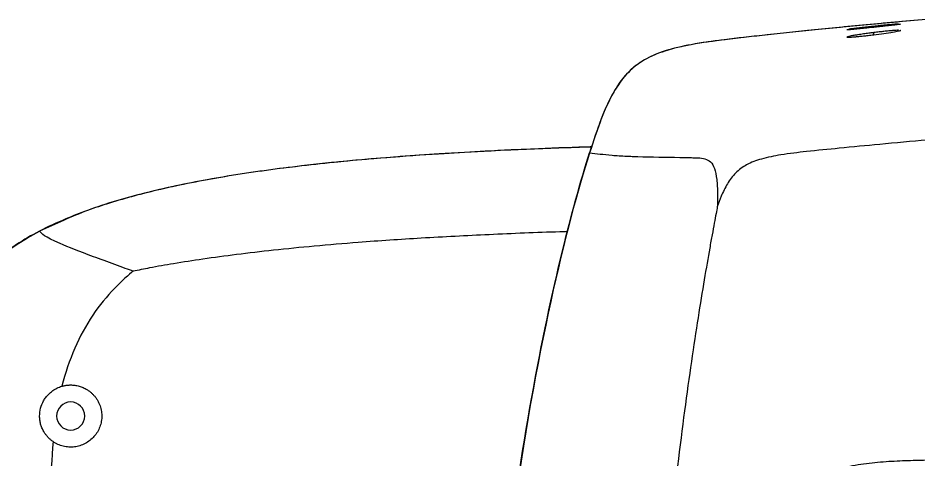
# Model space of a CAD drawing. Header units: millimetres. Extents: x 0 to 1189, y 0 to 841.
# Drawn here: x 73.6 to 126.5, y 355.8 to 381.8 of the extents above; entities that cross this region are included whole.
import ezdxf

# ---------------------------------------------------------------- set-up
doc = ezdxf.new("R2010")
doc.units = ezdxf.units.MM

msp = doc.modelspace()

# ---------------------------------------------------------------- linework, layer by layer
at = {"color": 8, "linetype": 'Continuous', "lineweight": 25}
for p, q in [((123.841, 381.236), (123.841, 381.275)), ((123.841, 380.783), (123.841, 380.906)), ((123.841, 380.783), (123.841, 380.906))]:
    msp.add_line(p, q, dxfattribs=at)
at = {"color": 7, "linetype": 'Continuous', "lineweight": 25}
for start, end in [(0, 180), (180, 0)]:
    msp.add_arc((76.693, 358.371), 0.825, start, end, dxfattribs=at)
for points, knots in [([(128.107, 381.766), (128.028, 381.76), (126.676, 381.662), (124.174, 381.433), (120.748, 381.11), (117.767, 380.796), (115.275, 380.522), (113.257, 380.245), (111.641, 379.887), (110.336, 379.348), (109.288, 378.511), (108.473, 377.322), (107.774, 375.733), (107.381, 374.528), (107.16, 373.85)], [0, 0, 0, 0, 0.0094032, 0.1614589, 0.2993034, 0.4193543, 0.5184974, 0.5979896, 0.6618436, 0.7154426, 0.7664135, 0.826633, 0.9023646, 1, 1, 1, 1]), ([(128.057, 381.762), (127.995, 381.758), (126.66, 381.661), (124.174, 381.433), (120.748, 381.11), (117.767, 380.796), (115.275, 380.522), (113.257, 380.245), (111.641, 379.887), (110.336, 379.348), (109.288, 378.511), (108.473, 377.322), (107.774, 375.733), (107.381, 374.528), (107.16, 373.85)], [0, 0, 0, 0, 0.007436, 0.1597936, 0.2979119, 0.4182012, 0.5175411, 0.5971912, 0.661172, 0.7148775, 0.7659496, 0.8262887, 0.9021707, 1, 1, 1, 1]), ([(128.103, 381.761), (127.706, 381.731), (126.089, 381.61), (123.374, 381.361), (120.107, 381.045), (117.28, 380.743), (114.922, 380.48), (113.014, 380.202), (111.478, 379.835), (110.232, 379.284), (109.231, 378.443), (108.445, 377.265), (107.763, 375.699), (107.376, 374.515), (107.16, 373.85)], [0, 0, 0, 0, 0.047433, 0.193263, 0.324737, 0.438497, 0.532032, 0.607302, 0.668198, 0.719984, 0.770009, 0.829543, 0.904233, 1, 1, 1, 1]), ([(125.305, 381.413), (125.293, 381.412), (125.27, 381.41), (125.229, 381.407), (125.183, 381.403), (125.133, 381.399), (125.078, 381.394), (125.018, 381.389), (124.907, 381.379), (124.723, 381.362), (124.5, 381.341), (124.312, 381.323), (124.168, 381.308), (124.01, 381.292), (123.899, 381.281), (123.841, 381.275)], [0, 0, 0, 0, 0.048114, 0.096485, 0.145115, 0.194006, 0.243157, 0.292572, 0.34225, 0.500971, 0.670941, 0.743026, 0.821897, 0.907555, 1, 1, 1, 1]), ([(125.305, 381.413), (125.293, 381.412), (125.27, 381.41), (125.229, 381.407), (125.183, 381.403), (125.133, 381.399), (125.078, 381.394), (125.018, 381.389), (124.907, 381.379), (124.723, 381.362), (124.5, 381.341), (124.312, 381.323), (124.168, 381.308), (124.01, 381.292), (123.899, 381.281), (123.841, 381.275)], [0, 0, 0, 0, 0.048114, 0.096485, 0.145115, 0.194006, 0.243157, 0.292572, 0.34225, 0.500971, 0.670941, 0.743026, 0.821897, 0.907555, 1, 1, 1, 1]), ([(125.257, 381.394), (125.269, 381.395), (125.365, 381.407), (125.452, 381.419), (125.413, 381.417), (125.412, 381.417)], [0, 0, 0, 0, 0.1272868, 0.9745497, 1, 1, 1, 1]), ([(125.257, 381.394), (125.269, 381.395), (125.365, 381.407), (125.452, 381.419), (125.413, 381.417), (125.412, 381.417)], [0, 0, 0, 0, 0.1272868, 0.9745497, 1, 1, 1, 1]), ([(122.269, 381.086), (122.268, 381.086), (122.246, 381.082), (122.3, 381.085), (122.361, 381.088), (122.413, 381.093), (122.421, 381.093)], [0, 0, 0, 0, 0.024032, 0.47372, 0.925974, 1, 1, 1, 1]), ([(122.269, 381.086), (122.268, 381.086), (122.246, 381.082), (122.3, 381.085), (122.361, 381.088), (122.413, 381.093), (122.421, 381.093)], [0, 0, 0, 0, 0.024032, 0.47372, 0.925974, 1, 1, 1, 1]), ([(123.841, 380.906), (123.817, 380.903), (123.76, 380.896), (123.662, 380.884), (123.54, 380.868), (123.395, 380.849), (123.185, 380.82), (122.952, 380.786), (122.712, 380.748), (122.523, 380.715), (122.329, 380.677), (122.224, 380.643), (122.327, 380.635), (122.522, 380.645), (122.718, 380.66), (122.959, 380.682), (123.183, 380.706), (123.374, 380.727), (123.519, 380.744), (123.676, 380.762), (123.785, 380.776), (123.841, 380.783)], [0, 0, 0, 0, 0.0147064, 0.0345935, 0.0596601, 0.0899046, 0.1253251, 0.1954314, 0.2504826, 0.3157839, 0.3755898, 0.5000827, 0.62454, 0.6864434, 0.7495878, 0.8104866, 0.8747302, 0.9032611, 0.9336491, 0.9658951, 1, 1, 1, 1]), ([(123.841, 380.906), (123.817, 380.903), (123.76, 380.896), (123.662, 380.884), (123.54, 380.868), (123.395, 380.849), (123.185, 380.82), (122.952, 380.786), (122.712, 380.748), (122.523, 380.715), (122.329, 380.677), (122.224, 380.643), (122.327, 380.635), (122.522, 380.645), (122.718, 380.66), (122.959, 380.682), (123.183, 380.706), (123.374, 380.727), (123.519, 380.744), (123.676, 380.762), (123.785, 380.776), (123.841, 380.783)], [0, 0, 0, 0, 0.0147064, 0.0345935, 0.0596601, 0.0899046, 0.1253251, 0.1954314, 0.2504826, 0.3157839, 0.3755898, 0.5000827, 0.62454, 0.6864434, 0.7495878, 0.8104866, 0.8747302, 0.9032611, 0.9336491, 0.9658951, 1, 1, 1, 1]), ([(123.841, 381.275), (123.817, 381.273), (123.758, 381.266), (123.654, 381.255), (123.517, 381.241), (123.374, 381.225), (123.172, 381.203), (122.95, 381.178), (122.748, 381.154), (122.612, 381.137), (122.52, 381.125), (122.442, 381.115), (122.401, 381.109), (122.381, 381.106)], [0, 0, 0, 0, 0.038917, 0.094763, 0.167532, 0.261355, 0.333533, 0.512461, 0.666724, 0.754217, 0.838924, 0.92085, 1, 1, 1, 1]), ([(123.841, 381.275), (123.817, 381.273), (123.758, 381.266), (123.654, 381.255), (123.517, 381.241), (123.374, 381.225), (123.172, 381.203), (122.95, 381.178), (122.748, 381.154), (122.612, 381.137), (122.52, 381.125), (122.442, 381.115), (122.401, 381.109), (122.381, 381.106)], [0, 0, 0, 0, 0.038917, 0.094763, 0.167532, 0.261355, 0.333533, 0.512461, 0.666724, 0.754217, 0.838924, 0.92085, 1, 1, 1, 1]), ([(122.421, 381.093), (122.434, 381.094), (122.462, 381.097), (122.509, 381.101), (122.561, 381.106), (122.618, 381.111), (122.68, 381.117), (122.791, 381.128), (122.973, 381.146), (123.188, 381.168), (123.369, 381.186), (123.507, 381.201), (123.666, 381.218), (123.78, 381.23), (123.841, 381.236)], [0, 0, 0, 0, 0.0512376, 0.1031052, 0.1556045, 0.2087374, 0.2625056, 0.3169106, 0.4787835, 0.6555805, 0.7253311, 0.8059862, 0.8975434, 1, 1, 1, 1]), ([(122.421, 381.093), (122.434, 381.094), (122.462, 381.097), (122.509, 381.101), (122.561, 381.106), (122.618, 381.111), (122.68, 381.117), (122.791, 381.128), (122.973, 381.146), (123.188, 381.168), (123.369, 381.186), (123.507, 381.201), (123.666, 381.218), (123.78, 381.23), (123.841, 381.236)], [0, 0, 0, 0, 0.0512376, 0.1031052, 0.1556045, 0.2087374, 0.2625056, 0.3169106, 0.4787835, 0.6555805, 0.7253311, 0.8059862, 0.8975434, 1, 1, 1, 1]), ([(123.841, 381.236), (123.869, 381.239), (123.925, 381.245), (124.004, 381.254), (124.078, 381.262), (124.146, 381.269), (124.209, 381.276), (124.265, 381.282), (124.315, 381.287), (124.36, 381.292), (124.399, 381.297), (124.521, 381.31), (124.709, 381.331), (124.902, 381.352), (125.032, 381.367), (125.118, 381.377), (125.194, 381.386), (125.236, 381.391), (125.257, 381.394)], [0, 0, 0, 0, 0.0487408, 0.0943422, 0.1368042, 0.1761265, 0.212309, 0.2453517, 0.2752545, 0.3020172, 0.3256399, 0.3461224, 0.5256701, 0.6864642, 0.7663869, 0.8452812, 0.923151, 1, 1, 1, 1]), ([(123.841, 381.236), (123.869, 381.239), (123.925, 381.245), (124.004, 381.254), (124.078, 381.262), (124.146, 381.269), (124.209, 381.276), (124.265, 381.282), (124.315, 381.287), (124.36, 381.292), (124.399, 381.297), (124.521, 381.31), (124.709, 381.331), (124.902, 381.352), (125.032, 381.367), (125.118, 381.377), (125.194, 381.386), (125.236, 381.391), (125.257, 381.394)], [0, 0, 0, 0, 0.0487408, 0.0943422, 0.1368042, 0.1761265, 0.212309, 0.2453517, 0.2752545, 0.3020172, 0.3256399, 0.3461224, 0.5256701, 0.6864642, 0.7663869, 0.8452812, 0.923151, 1, 1, 1, 1]), ([(125.296, 381.048), (125.296, 381.048), (125.257, 381.047), (125.158, 381.042), (124.962, 381.027), (124.722, 381.004), (124.497, 380.982), (124.307, 380.961), (124.162, 380.944), (124.005, 380.926), (123.896, 380.913), (123.841, 380.906)], [0, 0, 0, 0, 0.001429, 0.165846, 0.334039, 0.496113, 0.66684, 0.742961, 0.82386, 0.909539, 1, 1, 1, 1]), ([(125.296, 381.048), (125.296, 381.048), (125.257, 381.047), (125.158, 381.042), (124.962, 381.027), (124.722, 381.004), (124.497, 380.982), (124.307, 380.961), (124.162, 380.944), (124.005, 380.926), (123.896, 380.913), (123.841, 380.906)], [0, 0, 0, 0, 0.001429, 0.165846, 0.334039, 0.496113, 0.66684, 0.742961, 0.82386, 0.909539, 1, 1, 1, 1]), ([(123.841, 380.783), (124.046, 380.809), (124.456, 380.863), (124.985, 380.943), (125.313, 381.004), (125.456, 381.038), (125.415, 381.04), (125.415, 381.04)], [0, 0, 0, 0, 0.24974, 0.499473, 0.749041, 0.998573, 1, 1, 1, 1]), ([(123.841, 380.783), (124.046, 380.809), (124.456, 380.863), (124.985, 380.943), (125.313, 381.004), (125.456, 381.038), (125.415, 381.04), (125.415, 381.04)], [0, 0, 0, 0, 0.24974, 0.499473, 0.749041, 0.998573, 1, 1, 1, 1]), ([(107.275, 374.183), (106, 374.14), (103.111, 374.043), (98.703, 373.813), (94.125, 373.483), (89.793, 373.043), (85.755, 372.474), (82.16, 371.775), (79.074, 370.959), (76.704, 370.119), (74.888, 369.278), (73.512, 368.482), (72.129, 367.488), (70.773, 366.223), (69.547, 364.647), (68.604, 362.944), (67.915, 361.162), (67.435, 359.308), (67.125, 357.401), (66.949, 355.458), (66.87, 353.494), (66.855, 351.529), (66.861, 349.576), (66.901, 347.652), (67.015, 345.767), (67.239, 343.936), (67.608, 342.169), (68.161, 340.479), (68.937, 338.882), (69.973, 337.392), (71.316, 336.025), (72.976, 334.8), (74.259, 334.174), (74.924, 333.849)], [0, 0, 0, 0, 0.051347, 0.116347, 0.177671, 0.236056, 0.291595, 0.34176, 0.383365, 0.419982, 0.442804, 0.46385, 0.483856, 0.511235, 0.538209, 0.563873, 0.589325, 0.614915, 0.640805, 0.667006, 0.69342, 0.719867, 0.746128, 0.772004, 0.79735, 0.822082, 0.846211, 0.869892, 0.893458, 0.917452, 0.942611, 0.970269, 1, 1, 1, 1]), ([(107.276, 374.187), (107.162, 374.184), (104.928, 374.122), (100.667, 373.93), (94.624, 373.542), (89.333, 372.998), (84.819, 372.318), (81.095, 371.522), (77.769, 370.577), (75.793, 369.666), (74.863, 369.237)], [0, 0, 0, 0, 0.01037, 0.203201, 0.38774, 0.560762, 0.686689, 0.802422, 0.907006, 1, 1, 1, 1]), ([(107.16, 373.85), (105.787, 369.52), (103.52, 360.272), (101.943, 346.898), (101.532, 342.648), (101.405, 341.191), (101.175, 338.202), (100.658, 330.548), (100.245, 315.452), (100.658, 300.357), (101.175, 292.702), (101.405, 289.713), (101.532, 288.257), (101.943, 284.007), (103.52, 270.632), (105.787, 261.384), (107.16, 257.054)], [0, 0, 0, 0, 0.25, 0.3125, 0.3125, 0.34375, 0.34375, 0.375, 0.5, 0.625, 0.65625, 0.65625, 0.6875, 0.6875, 0.75, 1, 1, 1, 1]), ([(107.16, 373.85), (105.787, 369.52), (103.52, 360.272), (101.943, 346.898), (101.532, 342.648), (101.405, 341.191), (101.175, 338.202), (100.658, 330.548), (100.245, 315.452), (100.658, 300.357), (101.175, 292.702), (101.405, 289.713), (101.532, 288.257), (101.943, 284.007), (103.52, 270.632), (105.787, 261.384), (107.16, 257.054)], [0, 0, 0, 0, 0.25, 0.3125, 0.3125, 0.34375, 0.34375, 0.375, 0.5, 0.625, 0.65625, 0.65625, 0.6875, 0.6875, 0.75, 1, 1, 1, 1]), ([(100.94, 334.41), (101.074, 336.792), (101.235, 339.11), (101.609, 343.563), (102.25, 349.974), (104.173, 362.977), (106.117, 370.562), (107.16, 373.85)], [0, 0, 0, 0, 0.125, 0.125, 0.25, 0.5, 1, 1, 1, 1]), ([(107.16, 373.85), (107.559, 373.797), (108.159, 373.718), (109.058, 373.658), (109.459, 373.641), (109.526, 373.638), (109.552, 373.637), (109.556, 373.637), (109.559, 373.636), (109.56, 373.636), (109.563, 373.636), (109.571, 373.636), (109.623, 373.634), (109.763, 373.629), (110.652, 373.6), (111.893, 373.586), (112.936, 373.564), (113.196, 373.557), (113.362, 373.552), (113.442, 373.549), (113.825, 373.529), (114.075, 373.487), (114.354, 373.214), (114.431, 373.088), (114.551, 372.74), (114.595, 372.521), (114.638, 372.144), (114.649, 372.01), (114.664, 371.729), (114.669, 371.582), (114.671, 371.361), (114.671, 371.287), (114.671, 371.141), (114.668, 370.925), (114.662, 370.742), (114.658, 370.658)], [0, 0, 0, 0, 0.125, 0.1875, 0.195312, 0.199219, 0.199707, 0.199951, 0.199951, 0.200195, 0.200195, 0.201172, 0.203125, 0.21875, 0.25, 0.5, 0.5625, 0.59375, 0.59375, 0.625, 0.625, 0.75, 0.75, 0.8125, 0.8125, 0.875, 0.875, 0.90625, 0.90625, 0.9375, 0.9375, 0.953125, 0.953125, 0.96875, 1, 1, 1, 1]), ([(107.16, 373.85), (107.559, 373.797), (108.159, 373.718), (109.058, 373.658), (109.459, 373.641), (109.526, 373.638), (109.552, 373.637), (109.556, 373.637), (109.559, 373.636), (109.56, 373.636), (109.563, 373.636), (109.571, 373.636), (109.623, 373.634), (109.763, 373.629), (110.652, 373.6), (111.893, 373.586), (112.936, 373.564), (113.196, 373.557), (113.362, 373.552), (113.442, 373.549), (113.825, 373.529), (114.075, 373.487), (114.354, 373.214), (114.431, 373.088), (114.551, 372.74), (114.595, 372.521), (114.638, 372.144), (114.649, 372.01), (114.664, 371.729), (114.669, 371.582), (114.671, 371.361), (114.671, 371.287), (114.671, 371.141), (114.668, 370.925), (114.662, 370.742), (114.658, 370.658)], [0, 0, 0, 0, 0.125, 0.1875, 0.195312, 0.199219, 0.199707, 0.199951, 0.199951, 0.200195, 0.200195, 0.201172, 0.203125, 0.21875, 0.25, 0.5, 0.5625, 0.59375, 0.59375, 0.625, 0.625, 0.75, 0.75, 0.8125, 0.8125, 0.875, 0.875, 0.90625, 0.90625, 0.9375, 0.9375, 0.953125, 0.953125, 0.96875, 1, 1, 1, 1]), ([(114.658, 370.658), (114.621, 370.461), (114.558, 370.128), (114.441, 369.5), (114.399, 369.27), (114.309, 368.777), (114.261, 368.514), (114.111, 367.676), (114.003, 367.053), (113.773, 365.69), (113.652, 364.949), (113.275, 362.551), (113.005, 360.719), (112.461, 356.615), (111.911, 352.077), (111.419, 346.773), (111.096, 342.546), (110.996, 341.096), (110.815, 338.12), (110.407, 330.497), (110.081, 315.452), (110.407, 300.407), (110.815, 292.784), (110.996, 289.809), (111.096, 288.358), (111.419, 284.132), (111.911, 278.828), (112.461, 274.289), (113.005, 270.185), (113.275, 268.353), (113.652, 265.955), (113.773, 265.214), (114.003, 263.851), (114.111, 263.229), (114.261, 262.39), (114.309, 262.127), (114.399, 261.634), (114.441, 261.404), (114.558, 260.776), (114.621, 260.443), (114.658, 260.247)], [0, 0, 0, 0, 0.03125, 0.03125, 0.046875, 0.046875, 0.0625, 0.0625, 0.09375, 0.09375, 0.125, 0.125, 0.1875, 0.1875, 0.25, 0.3125, 0.3125, 0.34375, 0.34375, 0.375, 0.5, 0.625, 0.65625, 0.65625, 0.6875, 0.6875, 0.75, 0.8125, 0.8125, 0.875, 0.875, 0.90625, 0.90625, 0.9375, 0.9375, 0.953125, 0.953125, 0.96875, 0.96875, 1, 1, 1, 1]), ([(114.658, 370.658), (114.621, 370.461), (114.558, 370.128), (114.441, 369.5), (114.399, 369.27), (114.309, 368.777), (114.261, 368.514), (114.111, 367.676), (114.003, 367.053), (113.773, 365.69), (113.652, 364.949), (113.275, 362.551), (113.005, 360.719), (112.461, 356.615), (111.911, 352.077), (111.419, 346.773), (111.096, 342.546), (110.996, 341.096), (110.815, 338.12), (110.407, 330.497), (110.081, 315.452), (110.407, 300.407), (110.815, 292.784), (110.996, 289.809), (111.096, 288.358), (111.419, 284.132), (111.911, 278.828), (112.461, 274.289), (113.005, 270.185), (113.275, 268.353), (113.652, 265.955), (113.773, 265.214), (114.003, 263.851), (114.111, 263.229), (114.261, 262.39), (114.309, 262.127), (114.399, 261.634), (114.441, 261.404), (114.558, 260.776), (114.621, 260.443), (114.658, 260.247)], [0, 0, 0, 0, 0.03125, 0.03125, 0.046875, 0.046875, 0.0625, 0.0625, 0.09375, 0.09375, 0.125, 0.125, 0.1875, 0.1875, 0.25, 0.3125, 0.3125, 0.34375, 0.34375, 0.375, 0.5, 0.625, 0.65625, 0.65625, 0.6875, 0.6875, 0.75, 0.8125, 0.8125, 0.875, 0.875, 0.90625, 0.90625, 0.9375, 0.9375, 0.953125, 0.953125, 0.96875, 0.96875, 1, 1, 1, 1]), ([(80.36, 366.881), (80.126, 366.968), (79.306, 367.267), (77.553, 367.904), (75.193, 368.838), (74.995, 369.078), (74.863, 369.237)], [0, 0, 0, 0, 0.125, 0.25, 0.5, 1, 1, 1, 1]), ([(105.856, 369.209), (105.708, 369.205), (104.176, 369.157), (101.314, 369.039), (97.369, 368.839), (93.945, 368.608), (91.054, 368.365), (88.668, 368.128), (86.49, 367.874), (84.535, 367.61), (82.834, 367.345), (81.469, 367.107), (80.68, 366.946), (80.36, 366.881)], [0, 0, 0, 0, 0.017336, 0.179399, 0.335086, 0.479465, 0.58093, 0.674506, 0.760152, 0.837598, 0.905589, 0.961729, 1, 1, 1, 1]), ([(80.36, 366.881), (80.12, 366.691), (79.691, 366.316), (78.826, 365.414), (78.384, 364.882), (77.591, 363.701), (77.235, 363.051), (76.626, 361.654), (76.373, 360.907), (76.178, 360.122)], [0, 0, 0, 0, 0.25, 0.25, 0.5, 0.5, 0.75, 0.75, 1, 1, 1, 1]), ([(75.387, 357.097), (75.365, 357.12), (75.323, 357.165), (75.263, 357.236), (75.207, 357.311), (75.155, 357.388), (75.083, 357.508), (75.001, 357.676), (74.925, 357.899), (74.879, 358.129), (74.858, 358.443), (74.908, 358.836), (75.056, 359.204), (75.228, 359.467), (75.381, 359.646), (75.556, 359.804), (75.727, 359.923), (75.887, 360.011), (76.03, 360.074), (76.128, 360.106), (76.178, 360.122)], [0, 0, 0, 0, 0.025127, 0.050121, 0.075049, 0.099977, 0.124966, 0.187781, 0.249915, 0.312676, 0.374998, 0.49952, 0.623995, 0.686469, 0.749221, 0.81174, 0.874475, 0.916398, 0.958127, 1, 1, 1, 1]), ([(76.178, 360.122), (76.205, 360.129), (76.26, 360.145), (76.344, 360.163), (76.428, 360.177), (76.512, 360.188), (76.597, 360.194), (76.738, 360.198), (76.937, 360.186), (77.186, 360.134), (77.426, 360.049), (77.626, 359.944), (77.79, 359.833), (77.922, 359.725), (78.001, 359.644), (78.04, 359.603)], [0, 0, 0, 0, 0.042072, 0.08392, 0.125636, 0.167313, 0.209047, 0.250933, 0.375539, 0.500708, 0.625209, 0.750287, 0.833715, 0.916711, 1, 1, 1, 1]), ([(78.04, 359.603), (78.061, 359.579), (78.103, 359.532), (78.161, 359.458), (78.215, 359.38), (78.265, 359.3), (78.311, 359.217), (78.353, 359.132), (78.422, 358.971), (78.495, 358.726), (78.528, 358.392), (78.502, 358.056), (78.413, 357.73), (78.268, 357.426), (78.068, 357.156), (77.825, 356.926), (77.544, 356.745), (77.237, 356.618), (76.913, 356.549), (76.582, 356.539), (76.31, 356.581), (76.099, 356.643), (75.945, 356.704), (75.798, 356.778), (75.705, 356.838), (75.659, 356.868)], [0, 0, 0, 0, 0.017917, 0.035736, 0.053505, 0.071273, 0.089089, 0.107005, 0.125071, 0.187319, 0.249924, 0.312221, 0.374779, 0.437188, 0.499649, 0.562114, 0.624547, 0.686965, 0.749517, 0.811818, 0.874476, 0.905965, 0.937217, 0.968481, 1, 1, 1, 1]), ([(75.659, 356.868), (75.634, 356.885), (75.586, 356.92), (75.516, 356.976), (75.45, 357.034), (75.408, 357.076), (75.387, 357.097)], [0, 0, 0, 0, 0.2520761, 0.5023605, 0.7514668, 1, 1, 1, 1]), ([(75.659, 356.868), (75.48, 354.886), (75.484, 352.796), (75.49, 348.72), (75.507, 346.732), (75.724, 344.917)], [0, 0, 0, 0, 0.5, 0.5, 1, 1, 1, 1]), ([(144.535, 355.797), (143.13, 355.797), (140.525, 355.797), (136.93, 355.796), (133.953, 355.793), (131.581, 355.79), (129.79, 355.786), (128.35, 355.782), (127.101, 355.773), (125.83, 355.747), (124.554, 355.688), (123.244, 355.567), (121.96, 355.329), (120.713, 354.931), (120.046, 354.391), (119.714, 354.122)], [0, 0, 0, 0, 0.166638, 0.30917, 0.426651, 0.519902, 0.590758, 0.639284, 0.691002, 0.739151, 0.790632, 0.843766, 0.896798, 0.94857, 1, 1, 1, 1])]:
    msp.add_open_spline(points, degree=3, knots=knots, dxfattribs=at)
at = {"color": 8, "linetype": 'Continuous', "lineweight": 25}
msp.add_open_spline([(144.669, 375.629), (144.59, 375.628), (142.826, 375.608), (139.459, 375.453), (134.694, 375.194), (130.564, 374.893), (127.103, 374.605), (124.329, 374.352), (121.966, 374.123), (120.03, 373.935), (118.5, 373.752), (117.313, 373.524), (116.394, 373.19), (115.707, 372.678), (115.223, 372.026), (114.897, 371.334), (114.733, 370.869), (114.658, 370.658)], degree=3, knots=[0, 0, 0, 0, 0.007523, 0.16698, 0.318774, 0.459127, 0.558898, 0.647396, 0.722761, 0.783664, 0.831511, 0.86875, 0.898379, 0.924232, 0.950598, 0.977543, 1, 1, 1, 1], dxfattribs=at)
msp.add_open_spline([(144.669, 375.629), (144.59, 375.628), (142.826, 375.608), (139.459, 375.453), (134.694, 375.194), (130.564, 374.893), (127.103, 374.605), (124.329, 374.352), (121.966, 374.123), (120.03, 373.935), (118.5, 373.752), (117.313, 373.524), (116.394, 373.19), (115.707, 372.678), (115.223, 372.026), (114.897, 371.334), (114.733, 370.869), (114.658, 370.658)], degree=3, knots=[0, 0, 0, 0, 0.007523, 0.16698, 0.318774, 0.459127, 0.558898, 0.647396, 0.722761, 0.783664, 0.831511, 0.86875, 0.898379, 0.924232, 0.950598, 0.977543, 1, 1, 1, 1], dxfattribs=at)
at = {"color": 7, "linetype": 'Continuous', "lineweight": 25}
msp.add_open_spline([(66.859, 350.869), (66.844, 357.843), (67.119, 365.199), (74.863, 369.237)], degree=3, dxfattribs=at)

doc.saveas('drawing.dxf')
